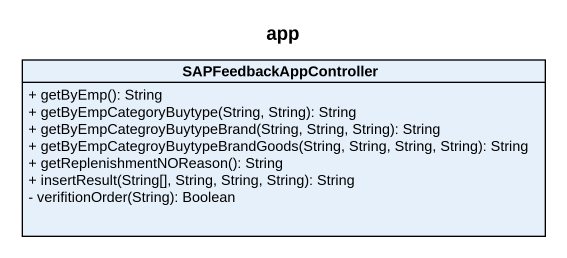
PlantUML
@startuml
title app
hide circle
hide empty members
skinparam classAttributeIconSize 0
class SAPFeedbackAppController {
  + getByEmp(): String
  + getByEmpCategoryBuytype(String, String): String
  + getByEmpCategroyBuytypeBrand(String, String, String): String
  + getByEmpCategroyBuytypeBrandGoods(String, String, String, String): String
  + getReplenishmentNOReason(): String
  + insertResult(String[], String, String, String): String
  - verifitionOrder(String): Boolean
}
@enduml
